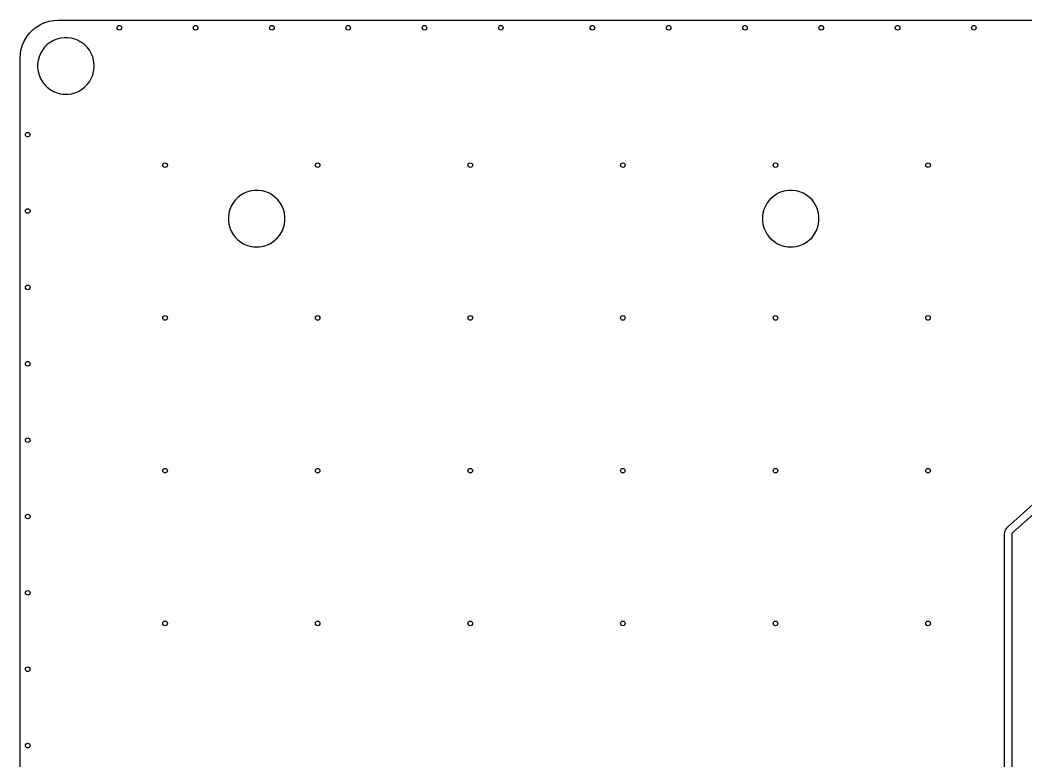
# Model space of a CAD drawing. Extents: x 0.5 to 99.5, y -99.5 to -0.5.
# Drawn here: x 0.5 to 66.4, y -49 to -0.5 of the extents above; entities that cross this region are included whole.
import ezdxf

# ---------------------------------------------------------------- set-up
doc = ezdxf.new("R2010")
doc.units = 0
doc.layers.add('BLACK', color=7, linetype='CONTINUOUS')

msp = doc.modelspace()

# ---------------------------------------------------------------- linework, layer by layer
at = {"layer": 'BLACK', "linetype": 'CONTINUOUS'}
for p, q in [((2.120822, -0.660696), (2.394668, -0.575362)), ((2.394668, -0.575362), (2.409197, -0.57178)), ((2.409197, -0.57178), (2.691344, -0.520075)), ((2.691344, -0.520075), (2.706201, -0.518271)), ((2.706201, -0.518271), (2.996264, -0.500726)), ((2.996264, -0.500726), (3.003751, -0.5005)), ((3.003751, -0.5005), (3.065892, -0.5005)), ((3.065892, -0.5005), (96.934108, -0.5005)), ((1.134395, -1.337226), (1.337226, -1.134395)), ((1.337226, -1.134395), (1.348417, -1.12448)), ((1.348417, -1.12448), (1.57423, -0.947567)), ((1.57423, -0.947567), (1.586526, -0.93908)), ((1.586526, -0.93908), (1.832016, -0.790676)), ((1.832016, -0.790676), (1.845249, -0.783731)), ((1.845249, -0.783731), (2.106841, -0.665998)), ((2.106841, -0.665998), (2.120822, -0.660696)), ((0.665998, -2.106841), (0.783731, -1.845249)), ((0.783731, -1.845249), (0.790676, -1.832016)), ((0.790676, -1.832016), (0.93908, -1.586526)), ((0.93908, -1.586526), (0.947567, -1.57423)), ((0.947567, -1.57423), (1.12448, -1.348417)), ((1.12448, -1.348417), (1.134395, -1.337226)), ((2.469706, -1.958067), (2.277263, -2.105733)), ((2.679785, -1.836777), (2.469706, -1.958067)), ((2.679794, -1.836773), (2.679785, -1.836777)), ((2.903895, -1.743947), (2.679794, -1.836773)), ((3.138214, -1.681161), (2.903895, -1.743947)), ((3.378711, -1.6495), (3.138214, -1.681161)), ((3.378712, -1.6495), (3.378711, -1.6495)), ((3.621288, -1.6495), (3.378712, -1.6495)), ((3.621289, -1.6495), (3.621288, -1.6495)), ((3.861785, -1.681161), (3.621289, -1.6495)), ((4.096104, -1.743947), (3.861785, -1.681161)), ((4.320205, -1.836773), (4.096104, -1.743947)), ((4.320214, -1.836777), (4.320205, -1.836773)), ((4.334912, -1.845263), (4.320214, -1.836777)), ((4.530289, -1.958064), (4.334912, -1.845263)), ((4.530292, -1.958066), (4.530289, -1.958064)), ((4.530293, -1.958067), (4.530292, -1.958066)), ((4.722736, -2.105733), (4.530293, -1.958067)), ((0.520076, -2.69134), (0.57178, -2.409201)), ((0.57178, -2.409201), (0.575364, -2.394663)), ((0.575364, -2.394663), (0.660696, -2.120822)), ((0.660696, -2.120822), (0.665998, -2.106841)), ((1.958067, -2.469706), (1.836777, -2.679785)), ((2.105733, -2.277263), (1.958067, -2.469706)), ((2.105739, -2.277256), (2.105733, -2.277263)), ((2.277256, -2.105739), (2.105739, -2.277256)), ((2.277263, -2.105733), (2.277256, -2.105739)), ((4.722743, -2.105739), (4.722736, -2.105733)), ((4.89426, -2.277256), (4.722743, -2.105739)), ((4.894265, -2.277262), (4.89426, -2.277256)), ((5.041936, -2.469711), (4.894265, -2.277262)), ((5.163224, -2.679788), (5.041936, -2.469711)), ((0.5005, -3.00375), (0.500726, -2.996263)), ((0.5005, -3.378711), (0.5005, -3.00375)), ((0.500726, -2.996263), (0.518271, -2.706205)), ((0.518271, -2.706205), (0.520076, -2.69134)), ((1.681161, -3.138214), (1.6495, -3.378711)), ((1.743947, -2.903895), (1.681161, -3.138214)), ((1.836773, -2.679794), (1.743947, -2.903895)), ((1.836777, -2.679785), (1.836773, -2.679794)), ((5.256054, -2.9039), (5.163224, -2.679788)), ((5.318838, -3.138211), (5.256054, -2.9039)), ((5.3505, -3.378711), (5.318838, -3.138211)), ((0.5005, -10.752135), (0.5005, -3.378711)), ((1.6495, -3.378711), (1.6495, -3.621288)), ((1.6495, -3.621288), (1.681161, -3.861785)), ((1.681161, -3.861785), (1.743947, -4.096104)), ((5.256054, -4.0961), (5.318838, -3.861789)), ((5.318838, -3.861789), (5.3505, -3.621288)), ((5.3505, -3.378712), (5.3505, -3.378711)), ((5.3505, -3.621288), (5.3505, -3.378712)), ((1.743947, -4.096104), (1.836773, -4.320205)), ((1.836773, -4.320205), (1.836776, -4.320212)), ((1.836776, -4.320212), (1.958064, -4.530289)), ((1.958064, -4.530289), (1.958066, -4.530292)), ((1.958066, -4.530292), (1.958067, -4.530293)), ((1.958067, -4.530293), (2.105733, -4.722736)), ((4.894265, -4.722738), (5.041936, -4.530289)), ((5.041936, -4.530289), (5.163224, -4.320212)), ((5.163224, -4.320212), (5.256054, -4.0961)), ((2.105733, -4.722736), (2.105739, -4.722743)), ((2.105739, -4.722743), (2.277256, -4.89426)), ((2.277256, -4.89426), (2.277262, -4.894265)), ((2.277262, -4.894265), (2.469711, -5.041936)), ((2.469711, -5.041936), (2.679788, -5.163224)), ((2.679788, -5.163224), (2.9039, -5.256054)), ((2.9039, -5.256054), (3.138211, -5.318838)), ((3.861789, -5.318838), (4.0961, -5.256054)), ((4.0961, -5.256054), (4.320212, -5.163224)), ((4.320212, -5.163224), (4.530289, -5.041936)), ((4.530289, -5.041936), (4.722738, -4.894265)), ((4.722738, -4.894265), (4.894265, -4.722738)), ((3.138211, -5.318838), (3.318586, -5.342584)), ((3.318586, -5.342584), (3.378711, -5.3505)), ((3.378711, -5.3505), (3.378712, -5.3505)), ((3.378712, -5.3505), (3.621289, -5.3505)), ((3.621289, -5.3505), (3.669388, -5.344167)), ((3.669388, -5.344167), (3.861789, -5.318838)), ((0.5005, -13.378716), (0.5005, -10.752135)), ((15.179785, -11.836782), (14.969706, -11.958072)), ((15.179794, -11.836778), (15.179785, -11.836782)), ((15.403895, -11.743952), (15.179794, -11.836778)), ((15.638214, -11.681166), (15.403895, -11.743952)), ((15.878711, -11.649505), (15.638214, -11.681166)), ((15.878712, -11.649505), (15.878711, -11.649505)), ((16.121288, -11.649505), (15.878712, -11.649505)), ((16.121289, -11.649505), (16.121288, -11.649505)), ((16.361785, -11.681166), (16.121289, -11.649505)), ((16.596104, -11.743952), (16.361785, -11.681166)), ((16.820205, -11.836778), (16.596104, -11.743952)), ((16.820212, -11.836781), (16.820205, -11.836778)), ((17.030289, -11.958069), (16.820212, -11.836781)), ((50.179785, -11.836782), (49.969706, -11.958072)), ((50.179794, -11.836778), (50.179785, -11.836782)), ((50.403895, -11.743952), (50.179794, -11.836778)), ((50.638214, -11.681166), (50.403895, -11.743952)), ((50.878711, -11.649505), (50.638214, -11.681166)), ((50.878712, -11.649505), (50.878711, -11.649505)), ((51.121288, -11.649505), (50.878712, -11.649505)), ((51.121289, -11.649505), (51.121288, -11.649505)), ((51.361785, -11.681166), (51.121289, -11.649505)), ((51.596104, -11.743952), (51.361785, -11.681166)), ((51.820205, -11.836778), (51.596104, -11.743952)), ((51.820212, -11.836781), (51.820205, -11.836778)), ((52.030289, -11.958069), (51.820212, -11.836781)), ((14.458067, -12.469711), (14.336777, -12.67979)), ((14.605733, -12.277268), (14.458067, -12.469711)), ((14.605739, -12.277261), (14.605733, -12.277268)), ((14.777256, -12.105744), (14.605739, -12.277261)), ((14.777263, -12.105738), (14.777256, -12.105744)), ((14.969706, -11.958072), (14.777263, -12.105738)), ((17.030292, -11.958071), (17.030289, -11.958069)), ((17.030293, -11.958072), (17.030292, -11.958071)), ((17.222736, -12.105738), (17.030293, -11.958072)), ((17.222743, -12.105744), (17.222736, -12.105738)), ((17.39426, -12.277261), (17.222743, -12.105744)), ((17.394265, -12.277267), (17.39426, -12.277261)), ((17.541936, -12.469716), (17.394265, -12.277267)), ((17.663224, -12.679793), (17.541936, -12.469716)), ((49.458067, -12.469711), (49.336777, -12.67979)), ((49.605733, -12.277268), (49.458067, -12.469711)), ((49.605739, -12.277261), (49.605733, -12.277268)), ((49.777256, -12.105744), (49.605739, -12.277261)), ((49.777263, -12.105738), (49.777256, -12.105744)), ((49.969706, -11.958072), (49.777263, -12.105738)), ((52.030292, -11.958071), (52.030289, -11.958069)), ((52.030293, -11.958072), (52.030292, -11.958071)), ((52.222736, -12.105738), (52.030293, -11.958072)), ((52.222743, -12.105744), (52.222736, -12.105738)), ((52.39426, -12.277261), (52.222743, -12.105744)), ((52.394265, -12.277267), (52.39426, -12.277261)), ((52.541936, -12.469716), (52.394265, -12.277267)), ((52.663224, -12.679793), (52.541936, -12.469716)), ((14.181161, -13.138219), (14.1495, -13.378716)), ((14.243947, -12.9039), (14.181161, -13.138219)), ((14.336773, -12.679799), (14.243947, -12.9039)), ((14.336777, -12.67979), (14.336773, -12.679799)), ((17.756054, -12.903905), (17.663224, -12.679793)), ((17.818838, -13.138216), (17.756054, -12.903905)), ((17.8505, -13.378716), (17.818838, -13.138216)), ((49.181161, -13.138219), (49.1495, -13.378716)), ((49.243947, -12.9039), (49.181161, -13.138219)), ((49.336773, -12.679799), (49.243947, -12.9039)), ((49.336777, -12.67979), (49.336773, -12.679799)), ((52.756054, -12.903905), (52.663224, -12.679793)), ((52.818838, -13.138216), (52.756054, -12.903905)), ((52.8505, -13.378717), (52.818838, -13.138216)), ((0.5005, -57.749448), (0.5005, -13.378716)), ((14.1495, -13.378716), (14.1495, -13.621293)), ((14.1495, -13.621293), (14.181161, -13.86179)), ((17.818838, -13.861794), (17.8505, -13.621293)), ((17.8505, -13.378717), (17.8505, -13.378716)), ((17.8505, -13.621293), (17.8505, -13.378717)), ((49.1495, -13.378716), (49.1495, -13.621293)), ((49.1495, -13.621293), (49.181161, -13.86179)), ((52.818838, -13.861794), (52.8505, -13.621293)), ((52.8505, -13.621293), (52.8505, -13.378717)), ((14.181161, -13.86179), (14.243947, -14.096109)), ((14.243947, -14.096109), (14.336773, -14.32021)), ((14.336773, -14.32021), (14.336776, -14.320217)), ((14.336776, -14.320217), (14.458064, -14.530294)), ((17.541936, -14.530294), (17.663224, -14.320217)), ((17.663224, -14.320217), (17.756054, -14.096105)), ((17.756054, -14.096105), (17.818838, -13.861794)), ((49.181161, -13.86179), (49.243947, -14.096109)), ((49.243947, -14.096109), (49.336773, -14.32021)), ((49.336773, -14.32021), (49.336776, -14.320217)), ((49.336776, -14.320217), (49.458064, -14.530294)), ((52.541936, -14.530294), (52.663224, -14.320217)), ((52.663224, -14.320217), (52.756054, -14.096105)), ((52.756054, -14.096105), (52.818838, -13.861794)), ((14.458064, -14.530294), (14.458066, -14.530297)), ((14.458066, -14.530297), (14.458067, -14.530298)), ((14.458067, -14.530298), (14.605733, -14.722741)), ((14.605733, -14.722741), (14.605739, -14.722748)), ((14.605739, -14.722748), (14.777256, -14.894265)), ((14.777256, -14.894265), (14.777262, -14.89427)), ((14.777262, -14.89427), (14.969711, -15.041941)), ((14.969711, -15.041941), (15.179788, -15.163229)), ((16.820212, -15.163229), (17.030289, -15.041941)), ((17.030289, -15.041941), (17.222738, -14.89427)), ((17.222738, -14.89427), (17.394265, -14.722743)), ((17.394265, -14.722743), (17.541936, -14.530294)), ((49.458064, -14.530294), (49.458066, -14.530297)), ((49.458066, -14.530297), (49.458067, -14.530298)), ((49.458067, -14.530298), (49.605733, -14.722741)), ((49.605733, -14.722741), (49.605739, -14.722748)), ((49.605739, -14.722748), (49.777256, -14.894265)), ((49.777256, -14.894265), (49.777262, -14.89427)), ((49.777262, -14.89427), (49.969711, -15.041941)), ((49.969711, -15.041941), (50.179788, -15.163229)), ((51.820212, -15.163229), (52.030289, -15.041941)), ((52.030289, -15.041941), (52.222738, -14.89427)), ((52.222738, -14.89427), (52.394265, -14.722743)), ((52.394265, -14.722743), (52.541936, -14.530294)), ((15.179788, -15.163229), (15.4039, -15.256059)), ((15.4039, -15.256059), (15.638211, -15.318843)), ((15.638211, -15.318843), (15.818586, -15.342589)), ((15.818586, -15.342589), (15.878711, -15.350505)), ((15.878711, -15.350505), (15.878712, -15.350505)), ((15.878712, -15.350505), (16.121289, -15.350505)), ((16.121289, -15.350505), (16.169388, -15.344172)), ((16.169388, -15.344172), (16.361789, -15.318843)), ((16.361789, -15.318843), (16.5961, -15.256059)), ((16.5961, -15.256059), (16.820212, -15.163229)), ((50.179788, -15.163229), (50.4039, -15.256059)), ((50.4039, -15.256059), (50.638211, -15.318843)), ((50.638211, -15.318843), (50.818586, -15.342589)), ((50.818586, -15.342589), (50.878711, -15.350505)), ((50.878711, -15.350505), (50.878712, -15.350505)), ((50.878712, -15.350505), (51.121289, -15.350505)), ((51.121289, -15.350505), (51.169388, -15.344172)), ((51.169388, -15.344172), (51.361789, -15.318843)), ((51.361789, -15.318843), (51.5961, -15.256059)), ((51.5961, -15.256059), (51.820212, -15.163229)), ((72.490814, -27.15558), (65.203477, -33.697992)), ((65.541159, -34.07416), (72.828518, -27.531729)), ((65.014976, -34.02401), (64.9945, -34.166429)), ((64.9945, -34.166429), (64.9945, -57.593)), ((65.034664, -33.956962), (65.014976, -34.02401)), ((65.09443, -33.826095), (65.034664, -33.956962)), ((65.094433, -33.826091), (65.09443, -33.826095)), ((65.134745, -33.771744), (65.094433, -33.826091)), ((65.156224, -33.746508), (65.134745, -33.771744)), ((65.156234, -33.746498), (65.156224, -33.746508)), ((65.20345, -33.698018), (65.156234, -33.746498)), ((65.203477, -33.697992), (65.20345, -33.698018)), ((65.5, -34.166428), (65.519685, -34.099389)), ((65.5, -58.2175), (65.5, -34.166428)), ((65.519685, -34.099389), (65.541159, -34.07416))]:
    msp.add_line(p, q, dxfattribs=at)
at = {"layer": 'BLACK'}
for centre in [(7, -1), (12, -1), (17, -1), (22, -1), (27, -1), (32, -1), (38, -1), (43, -1), (48, -1), (53, -1), (58, -1), (63, -1), (1, -8), (10, -10), (20, -10), (30, -10), (30, -10), (40, -10), (50, -10), (60, -10), (1, -13), (1, -18), (10, -20), (20, -20), (30, -20), (40, -20), (50, -20), (60, -20), (1, -23), (1, -28), (10, -30), (20, -30), (30, -30), (40, -30), (50, -30), (60, -30), (1, -33), (1, -38), (10, -40), (20, -40), (30, -40), (40, -40), (50, -40), (60, -40), (1, -43), (1, -48)]:
    msp.add_circle(centre, 0.15, dxfattribs=at)

doc.saveas('drawing.dxf')
